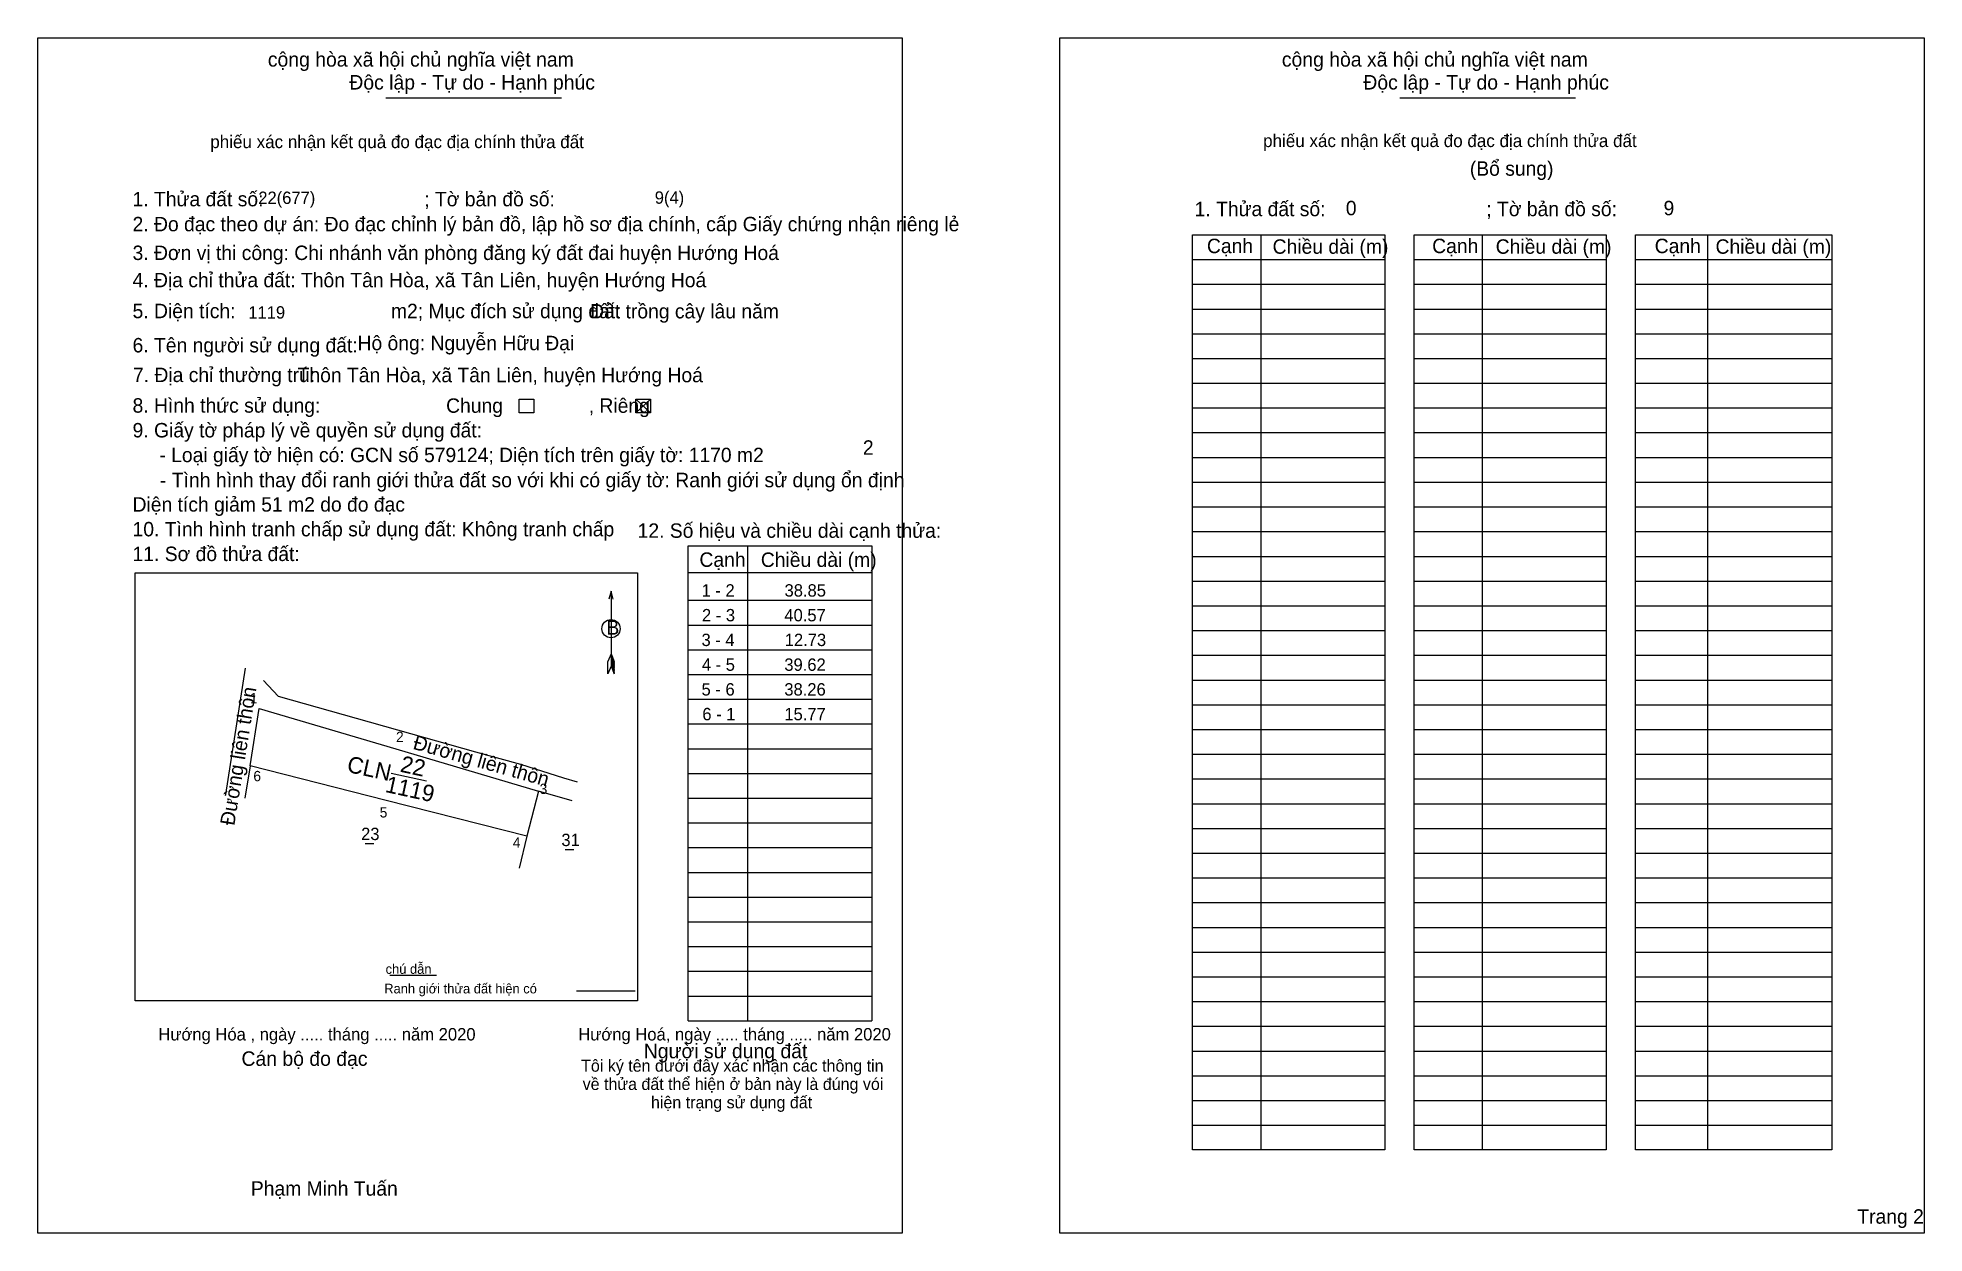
# Model space of a CAD drawing. Extents: x 548402 to 548917, y 1837851 to 1838177.
import ezdxf

# ---------------------------------------------------------------- set-up
doc = ezdxf.new("R2010")
doc.units = 0
for name, color, linetype in [('Level 1', 7, 'Continuous'), ('Level 10', 7, 'Continuous'), ('Level 13', 7, 'Continuous'), ('Level 17', 7, 'Continuous'), ('Level 2', 7, 'Continuous'), ('Level 23', 7, 'Continuous'), ('Level 27', 7, 'Continuous'), ('Level 36', 7, 'Continuous'), ('Level 48', 7, 'Continuous'), ('Level 50', 7, 'Continuous'), ('Level 52', 7, 'Continuous'), ('Level 6', 7, 'Continuous'), ('Level 9', 7, 'Continuous')]:
    doc.layers.add(name, color=color, linetype=linetype)

msp = doc.modelspace()

# ---------------------------------------------------------------- linework, layer by layer
at = {"layer": 'Level 1'}
for p, q in [((548402.39, 1838176.67), (548402.39, 1838176.67)), ((548681.12, 1838176.67), (548681.12, 1838176.67)), ((548735.84, 1838122.94), (548735.84, 1837873.43)), ((548796.21, 1838122.94), (548796.21, 1837873.43)), ((548857.71, 1838122.94), (548857.71, 1837873.43)), ((548717.29, 1838116.2), (548769.67, 1838116.2)), ((548777.67, 1838116.2), (548830.04, 1838116.2)), ((548838.04, 1838116.2), (548891.54, 1838116.2)), ((548717.29, 1838109.46), (548769.67, 1838109.46)), ((548777.67, 1838109.46), (548830.04, 1838109.46)), ((548838.04, 1838109.46), (548891.54, 1838109.46)), ((548717.29, 1838102.71), (548769.67, 1838102.71)), ((548777.67, 1838102.71), (548830.04, 1838102.71)), ((548838.04, 1838102.71), (548891.54, 1838102.71)), ((548717.29, 1838095.97), (548769.67, 1838095.97)), ((548777.67, 1838095.97), (548830.04, 1838095.97)), ((548838.04, 1838095.97), (548891.54, 1838095.97)), ((548717.29, 1838089.23), (548769.67, 1838089.23)), ((548777.67, 1838089.23), (548830.04, 1838089.23)), ((548838.04, 1838089.23), (548891.54, 1838089.23)), ((548565.46, 1838078.17), (548569.51, 1838074.4)), ((548565.46, 1838074.4), (548569.51, 1838078.17)), ((548717.29, 1838082.48), (548769.67, 1838082.48)), ((548777.67, 1838082.48), (548830.04, 1838082.48)), ((548838.04, 1838082.48), (548891.54, 1838082.48)), ((548717.29, 1838075.74), (548769.67, 1838075.74)), ((548777.67, 1838075.74), (548830.04, 1838075.74)), ((548838.04, 1838075.74), (548891.54, 1838075.74)), ((548717.29, 1838069), (548769.67, 1838069)), ((548777.67, 1838069), (548830.04, 1838069)), ((548838.04, 1838069), (548891.54, 1838069)), ((548717.29, 1838062.25), (548769.67, 1838062.25)), ((548777.67, 1838062.25), (548830.04, 1838062.25)), ((548838.04, 1838062.25), (548891.54, 1838062.25)), ((548717.29, 1838055.51), (548769.67, 1838055.51)), ((548777.67, 1838055.51), (548830.04, 1838055.51)), ((548838.04, 1838055.51), (548891.54, 1838055.51)), ((548717.29, 1838048.76), (548769.67, 1838048.76)), ((548777.67, 1838048.76), (548830.04, 1838048.76)), ((548838.04, 1838048.76), (548891.54, 1838048.76)), ((548717.29, 1838042.02), (548769.67, 1838042.02)), ((548777.67, 1838042.02), (548830.04, 1838042.02)), ((548838.04, 1838042.02), (548891.54, 1838042.02)), ((548595.95, 1838038.15), (548595.95, 1837908.66)), ((548717.29, 1838035.28), (548769.67, 1838035.28)), ((548777.67, 1838035.28), (548830.04, 1838035.28)), ((548838.04, 1838035.28), (548891.54, 1838035.28)), ((548579.77, 1838030.83), (548629.79, 1838030.83)), ((548717.29, 1838028.53), (548769.67, 1838028.53)), ((548777.67, 1838028.53), (548830.04, 1838028.53)), ((548838.04, 1838028.53), (548891.54, 1838028.53)), ((548558.7, 1838025.76), (548558.7, 1838005.36)), ((548579.77, 1838023.3), (548629.79, 1838023.3)), ((548717.29, 1838021.79), (548769.67, 1838021.79)), ((548777.67, 1838021.79), (548830.04, 1838021.79)), ((548838.04, 1838021.79), (548891.54, 1838021.79)), ((548579.77, 1838016.56), (548629.79, 1838016.56)), ((548717.29, 1838015.05), (548769.67, 1838015.05)), ((548777.67, 1838015.05), (548830.04, 1838015.05)), ((548838.04, 1838015.05), (548891.54, 1838015.05)), ((548557.8, 1838003.28), (548557.84, 1838006.65)), ((548558.7, 1838008.73), (548557.84, 1838006.65)), ((548558.7, 1838008.73), (548559.56, 1838006.65)), ((548558.7, 1838008.44), (548559.56, 1838006.35)), ((548558.7, 1838008.15), (548559.56, 1838006.06)), ((548558.7, 1838007.86), (548559.57, 1838005.75)), ((548558.7, 1838007.55), (548559.57, 1838005.45)), ((548558.7, 1838007.26), (548559.57, 1838005.15)), ((548558.7, 1838006.97), (548559.57, 1838004.84)), ((548558.7, 1838006.68), (548559.58, 1838004.54)), ((548558.7, 1838006.38), (548559.58, 1838004.24)), ((548558.7, 1838006.09), (548559.58, 1838003.93)), ((548559.59, 1838003.28), (548559.56, 1838006.65)), ((548579.77, 1838009.82), (548629.79, 1838009.82)), ((548717.29, 1838008.3), (548769.67, 1838008.3)), ((548777.67, 1838008.3), (548830.04, 1838008.3)), ((548838.04, 1838008.3), (548891.54, 1838008.3)), ((548558.7, 1838005.36), (548557.8, 1838003.28)), ((548558.7, 1838005.8), (548559.59, 1838003.64)), ((548558.7, 1838005.36), (548559.59, 1838003.28)), ((548579.77, 1838003.07), (548629.79, 1838003.07)), ((548717.29, 1838001.56), (548769.67, 1838001.56)), ((548777.67, 1838001.56), (548830.04, 1838001.56)), ((548838.04, 1838001.56), (548891.54, 1838001.56)), ((548579.77, 1837996.33), (548629.79, 1837996.33)), ((548717.29, 1837994.81), (548769.67, 1837994.81)), ((548777.67, 1837994.81), (548830.04, 1837994.81)), ((548838.04, 1837994.81), (548891.54, 1837994.81)), ((548579.77, 1837989.59), (548629.79, 1837989.59)), ((548717.29, 1837988.07), (548769.67, 1837988.07)), ((548777.67, 1837988.07), (548830.04, 1837988.07)), ((548838.04, 1837988.07), (548891.54, 1837988.07)), ((548579.77, 1837982.84), (548629.79, 1837982.84)), ((548717.29, 1837981.33), (548769.67, 1837981.33)), ((548777.67, 1837981.33), (548830.04, 1837981.33)), ((548838.04, 1837981.33), (548891.54, 1837981.33)), ((548579.77, 1837976.1), (548629.79, 1837976.1)), ((548717.29, 1837974.58), (548769.67, 1837974.58)), ((548777.67, 1837974.58), (548830.04, 1837974.58)), ((548838.04, 1837974.58), (548891.54, 1837974.58)), ((548579.77, 1837969.36), (548629.79, 1837969.36)), ((548717.29, 1837967.84), (548769.67, 1837967.84)), ((548777.67, 1837967.84), (548830.04, 1837967.84)), ((548838.04, 1837967.84), (548891.54, 1837967.84)), ((548579.77, 1837962.61), (548629.79, 1837962.61)), ((548717.29, 1837961.1), (548769.67, 1837961.1)), ((548777.67, 1837961.1), (548830.04, 1837961.1)), ((548838.04, 1837961.1), (548891.54, 1837961.1)), ((548579.77, 1837955.87), (548629.79, 1837955.87)), ((548717.29, 1837954.35), (548769.67, 1837954.35)), ((548777.67, 1837954.35), (548830.04, 1837954.35)), ((548838.04, 1837954.35), (548891.54, 1837954.35)), ((548579.77, 1837949.12), (548629.79, 1837949.12)), ((548717.29, 1837947.61), (548769.67, 1837947.61)), ((548777.67, 1837947.61), (548830.04, 1837947.61)), ((548838.04, 1837947.61), (548891.54, 1837947.61)), ((548579.77, 1837942.38), (548629.79, 1837942.38)), ((548717.29, 1837940.87), (548769.67, 1837940.87)), ((548777.67, 1837940.87), (548830.04, 1837940.87)), ((548838.04, 1837940.87), (548891.54, 1837940.87)), ((548579.77, 1837935.64), (548629.79, 1837935.64)), ((548717.29, 1837934.12), (548769.67, 1837934.12)), ((548777.67, 1837934.12), (548830.04, 1837934.12)), ((548838.04, 1837934.12), (548891.54, 1837934.12)), ((548579.77, 1837928.89), (548629.79, 1837928.89)), ((548717.29, 1837927.38), (548769.67, 1837927.38)), ((548777.67, 1837927.38), (548830.04, 1837927.38)), ((548838.04, 1837927.38), (548891.54, 1837927.38)), ((548579.77, 1837922.15), (548629.79, 1837922.15)), ((548717.29, 1837920.63), (548769.67, 1837920.63)), ((548777.67, 1837920.63), (548830.04, 1837920.63)), ((548838.04, 1837920.63), (548891.54, 1837920.63)), ((548579.77, 1837915.41), (548629.79, 1837915.41)), ((548717.29, 1837913.89), (548769.67, 1837913.89)), ((548777.67, 1837913.89), (548830.04, 1837913.89)), ((548838.04, 1837913.89), (548891.54, 1837913.89)), ((548579.77, 1837908.66), (548629.79, 1837908.66)), ((548717.29, 1837907.15), (548769.67, 1837907.15)), ((548777.67, 1837907.15), (548830.04, 1837907.15)), ((548838.04, 1837907.15), (548891.54, 1837907.15)), ((548717.29, 1837900.4), (548769.67, 1837900.4)), ((548777.67, 1837900.4), (548830.04, 1837900.4)), ((548838.04, 1837900.4), (548891.54, 1837900.4)), ((548717.29, 1837893.66), (548769.67, 1837893.66)), ((548777.67, 1837893.66), (548830.04, 1837893.66)), ((548838.04, 1837893.66), (548891.54, 1837893.66)), ((548717.29, 1837886.92), (548769.67, 1837886.92)), ((548777.67, 1837886.92), (548830.04, 1837886.92)), ((548838.04, 1837886.92), (548891.54, 1837886.92)), ((548717.29, 1837880.17), (548769.67, 1837880.17)), ((548777.67, 1837880.17), (548830.04, 1837880.17)), ((548838.04, 1837880.17), (548891.54, 1837880.17)), ((548638.05, 1837850.73), (548638.05, 1837850.73)), ((548916.77, 1837850.73), (548916.77, 1837850.73))]:
    msp.add_line(p, q, dxfattribs=at)
for points in [[(548717.29, 1838122.94), (548769.67, 1838122.94), (548769.67, 1837873.43), (548717.29, 1837873.43)], [(548777.67, 1838122.94), (548830.04, 1838122.94), (548830.04, 1837873.43), (548777.67, 1837873.43)], [(548838.04, 1838122.94), (548891.54, 1838122.94), (548891.54, 1837873.43), (548838.04, 1837873.43)], [(548428.93, 1838030.8), (548565.91, 1838030.8), (548565.91, 1837914.11), (548428.93, 1837914.11)]]:
    msp.add_lwpolyline(points, close=True, dxfattribs=at)
for points in [[(548579.77, 1837908.66), (548579.77, 1838038.15), (548629.79, 1838038.15), (548629.79, 1837908.66)], [(548559.28, 1838023.59), (548558.7, 1838025.76), (548558.11, 1838023.59)]]:
    msp.add_lwpolyline(points, dxfattribs=at)
msp.add_circle((548558.7, 1838015.56), 2.49, dxfattribs=at)
at = {"layer": 'Level 10'}
msp.add_lwpolyline([(548538.97, 1837971.29), (548535.76, 1837958.97), (548497.37, 1837968.75), (548460.29, 1837978.2), (548462.8, 1837993.77), (548500.07, 1837982.82)], close=True, dxfattribs=at)
at = {"layer": 'Level 13'}
msp.add_lwpolyline([(548498.8, 1837976.17), (548508.37, 1837974.08)], dxfattribs=at)
at = {"layer": 'Level 17'}
msp.add_line((548498.39, 1837921.1), (548511.09, 1837921.1), dxfattribs=at)
at = {"layer": 'Level 2'}
for p, q in [((548497.34, 1838160.24), (548545.21, 1838160.24)), ((548773.81, 1838160.24), (548821.68, 1838160.24))]:
    msp.add_line(p, q, dxfattribs=at)
for points in [[(548402.39, 1838176.67), (548638.05, 1838176.67), (548638.05, 1837850.73), (548402.39, 1837850.73)], [(548681.12, 1838176.67), (548916.77, 1838176.67), (548916.77, 1837850.73), (548681.12, 1837850.73)]]:
    msp.add_lwpolyline(points, close=True, dxfattribs=at)
at = {"layer": 'Level 23'}
msp.add_line((548548.08, 1837968.62), (548538.97, 1837971.29), dxfattribs=at)
for points in [[(548453.62, 1837970.1), (548453.66, 1837970.31), (548459.01, 1838004.77)], [(548463.95, 1838001.47), (548467.91, 1837997.17), (548521.71, 1837981.97), (548533.99, 1837978.65), (548545.78, 1837974.93), (548549.43, 1837973.81)]]:
    msp.add_lwpolyline(points, dxfattribs=at)
at = {"layer": 'Level 27'}
for p, q in [((548460.29, 1837978.2), (548458.86, 1837969.32)), ((548535.76, 1837958.97), (548533.69, 1837950.22))]:
    msp.add_line(p, q, dxfattribs=at)
at = {"layer": 'Level 50'}
for points in [[(548533.62, 1838078.17), (548537.67, 1838078.17), (548537.67, 1838074.4), (548533.62, 1838074.4)], [(548565.46, 1838078.17), (548569.51, 1838078.17), (548569.51, 1838074.4), (548565.46, 1838074.4)]]:
    msp.add_lwpolyline(points, close=True, dxfattribs=at)
at = {"layer": 'Level 6'}
msp.add_line((548549.28, 1837916.78), (548565.3, 1837916.78), dxfattribs=at)
at = {"layer": 'Level 9'}
for p, q in [((548491.68, 1837957.02), (548494.01, 1837957.02)), ((548546.2, 1837955.38), (548548.52, 1837955.38))]:
    msp.add_line(p, q, dxfattribs=at)

# ---------------------------------------------------------------- texts
at = {"layer": 'Level 1'}
for s, height, p in [('(Bổ sung)', 3.934, (548792.87, 1838139.05)), ('1. Thửa đất số:                              ; Tờ bản đồ số:', 3.9338, (548428.25, 1838130.71)), ('1. Thửa đất số:                              ; Tờ bản đồ số:', 3.9338, (548717.83, 1838128.02)), ('2. Đo đạc theo dự án: Đo đạc chỉnh lý bản đồ, lập hồ sơ địa chính, cấp Giấy chứng nhận riêng lẻ ', 3.9338, (548428.25, 1838123.9)), ('3. Đơn vị thi công: Chi nhánh văn phòng đăng ký đất đai huyện Hướng Hoá', 3.9338, (548428.25, 1838116.07)), ('Cạnh', 3.934, (548721.19, 1838117.94)), ('Chiều dài (m)', 3.9338, (548739.09, 1838117.77)), ('Cạnh', 3.934, (548782.6, 1838117.94)), ('Chiều dài (m)', 3.9338, (548799.92, 1838117.77)), ('Cạnh', 3.934, (548843.28, 1838117.94)), ('Chiều dài (m)', 3.9338, (548859.86, 1838117.77)), ('4. Địa chỉ thửa đất: Thôn Tân Hòa, xã Tân Liên, huyện Hướng Hoá', 3.9338, (548428.25, 1838108.64)), ('5. Diện tích:                             m2; Mục đích sử dụng đất:', 3.9338, (548428.25, 1838100.21)), ('6. Tên người sử dụng đất:', 3.9338, (548428.25, 1838090.88)), ('7. Địa chỉ thường trú:', 3.9338, (548428.36, 1838082.79)), ('Thôn Tân Hòa, xã Tân Liên, huyện Hướng Hoá', 3.9338, (548473.26, 1838082.74)), ('Chung                , Riêng', 3.9338, (548513.74, 1838074.41)), ('9. Giấy tờ pháp lý về quyền sử dụng đất:', 3.9338, (548428.25, 1838067.7)), ('     - Loại giấy tờ hiện có: GCN số 579124; Diện tích trên giấy tờ: 1170 m2', 3.9338, (548428.25, 1838060.96)), ('2', 3.93, (548627.38, 1838062.98)), ('Diện tích giảm 51 m2 do đo đạc', 3.9338, (548428.25, 1838047.47)), ('10. Tình hình tranh chấp sử dụng đất: Không tranh chấp', 3.9338, (548428.25, 1838040.73)), ('12. Số hiệu và chiều dài cạnh thửa:', 3.9338, (548565.96, 1838040.33)), ('11. Sơ đồ thửa đất:', 3.9338, (548428.25, 1838033.99)), ('Chiều dài (m)', 3.9338, (548599.55, 1838032.39)), ('Cạnh', 3.934, (548582.81, 1838032.42)), ('B', 3.93, (548557.45, 1838013.92)), ('Phạm Minh Tuấn', 3.9338, (548460.5, 1837860.97)), ('Trang 2', 3.934, (548898.52, 1837853.33))]:
    msp.add_text(s, height=height, dxfattribs=at).set_placement(p)
at = {"layer": 'Level 13'}
for s, p in [('CLN', (548486.46, 1837976.56)), ('22', (548500.99, 1837976.6)), ('1119', (548496.92, 1837971.07))]:
    msp.add_text(s, height=4.496, rotation=347.6661, dxfattribs=at).set_placement(p)
at = {"layer": 'Level 2'}
for s, height, p in [('cộng hòa xã hội chủ nghĩa việt nam', 3.9512, (548465.13, 1838168.79)), ('cộng hòa xã hội chủ nghĩa việt nam', 3.9512, (548741.61, 1838168.79)), ('Độc lập - Tự do - Hạnh phúc', 3.9512, (548487.35, 1838162.55)), ('Độc lập - Tự do - Hạnh phúc', 3.9512, (548763.83, 1838162.55)), ('phiếu xác nhận kết quả đo đạc địa chính thửa đất', 3.4684, (548449.44, 1838146.57)), ('phiếu xác nhận kết quả đo đạc địa chính thửa đất', 3.4684, (548736.5, 1838146.86)), ('     - Tình hình thay đổi ranh giới thửa đất so với khi có giấy tờ: Ranh giới sử dụng ổn định', 3.9512, (548428.36, 1838054.11)), ('Hướng Hóa , ngày ..... tháng ..... năm 2020', 3.384, (548435.28, 1837903.29)), ('Hướng Hoá, ngày ..... tháng ..... năm 2020', 3.384, (548549.77, 1837903.29)), ('Cán bộ đo đạc', 3.9514, (548457.94, 1837896.37)), ('Tôi ký tên dưới đây xác nhận các thông tin', 3.2643, (548550.55, 1837894.78)), ('Người sử dụng đất', 3.9512, (548567.63, 1837898.44)), ('về thửa đất thể hiện ở bản này là đúng vói', 3.2643, (548550.97, 1837889.79)), ('hiện trạng sử dụng đất', 3.2643, (548569.6, 1837884.79))]:
    msp.add_text(s, height=height, dxfattribs=at).set_placement(p)
at = {"layer": 'Level 23'}
for rotation, p in [(80.8522, (548455.98, 1837961.71)), (344.2235, (548504.46, 1837982.83))]:
    msp.add_text('Đường liên thôn ', height=3.9512, rotation=rotation, dxfattribs=at).set_placement(p)
at = {"layer": 'Level 36'}
for s, p in [('23', (548490.56, 1837957.92)), ('31', (548545.17, 1837956.28))]:
    msp.add_text(s, height=3.372, dxfattribs=at).set_placement(p)
at = {"layer": 'Level 48'}
for s, p in [('Đất trồng cây lâu năm', (548553.02, 1838100.15)), ('Hộ ông: Nguyễn Hữu Đại', (548489.59, 1838091.48)), ('8. Hình thức sử dụng:', (548428.25, 1838074.45))]:
    msp.add_text(s, height=3.9338, dxfattribs=at).set_placement(p)
at = {"layer": 'Level 52'}
for s, p in [('1 - 2', (548583.4, 1838024.31)), ('38.85', (548606.02, 1838024.31)), ('2 - 3', (548583.5, 1838017.56)), ('40.57', (548605.97, 1838017.56)), ('3 - 4', (548583.38, 1838010.82)), ('12.73', (548606.07, 1838010.82)), ('4 - 5', (548583.46, 1838004.07)), ('39.62', (548605.96, 1838004.07)), ('5 - 6', (548583.39, 1837997.33)), ('38.26', (548605.96, 1837997.33)), ('6 - 1', (548583.6, 1837990.59)), ('15.77', (548605.97, 1837990.59))]:
    msp.add_text(s, height=3.372, dxfattribs=at).set_placement(p)
at = {"layer": 'Level 6'}
for s, height, p in [('22(677)', 3.372, (548462.53, 1838131.35)), ('9(4)', 3.372, (548570.63, 1838131.41)), ('0', 3.93, (548759.06, 1838128.27)), ('9', 3.93, (548845.69, 1838128.27)), ('1119', 3.372, (548459.81, 1838100.1)), ('chú dẫn', 2.63, (548497.24, 1837921.46)), ('Ranh giới thửa đất hiện có ', 2.63, (548496.87, 1837916.12))]:
    msp.add_text(s, height=height, dxfattribs=at).set_placement(p)
at = {"layer": 'Level 9'}
for s, p in [('1', (548460.22, 1837995.21)), ('2', (548500.08, 1837984.65)), ('6', (548461.19, 1837973.97)), ('3', (548539.25, 1837970.48)), ('5', (548495.63, 1837964.08)), ('4', (548531.91, 1837955.82))]:
    msp.add_text(s, height=2.81, dxfattribs=at).set_placement(p)

doc.saveas('drawing.dxf')
